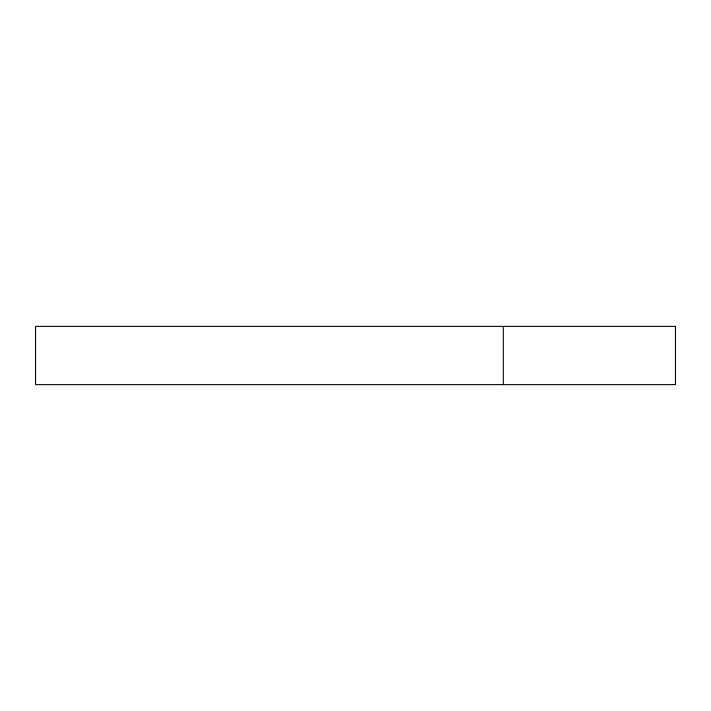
<?xml version="1.0" encoding="UTF-8"?>
<svg xmlns="http://www.w3.org/2000/svg" width="711" height="711" viewBox="0 0 711 711"><rect width="100%" height="100%" fill="white"/><g stroke="black" fill="none" stroke-linecap="round" stroke-linejoin="round"><path stroke-width="1.07" d="M503.308 326.376L503.308 384.624M675.45 326.376L35.55 326.376L35.55 384.624L675.45 384.624L675.45 326.376"/></g></svg>
